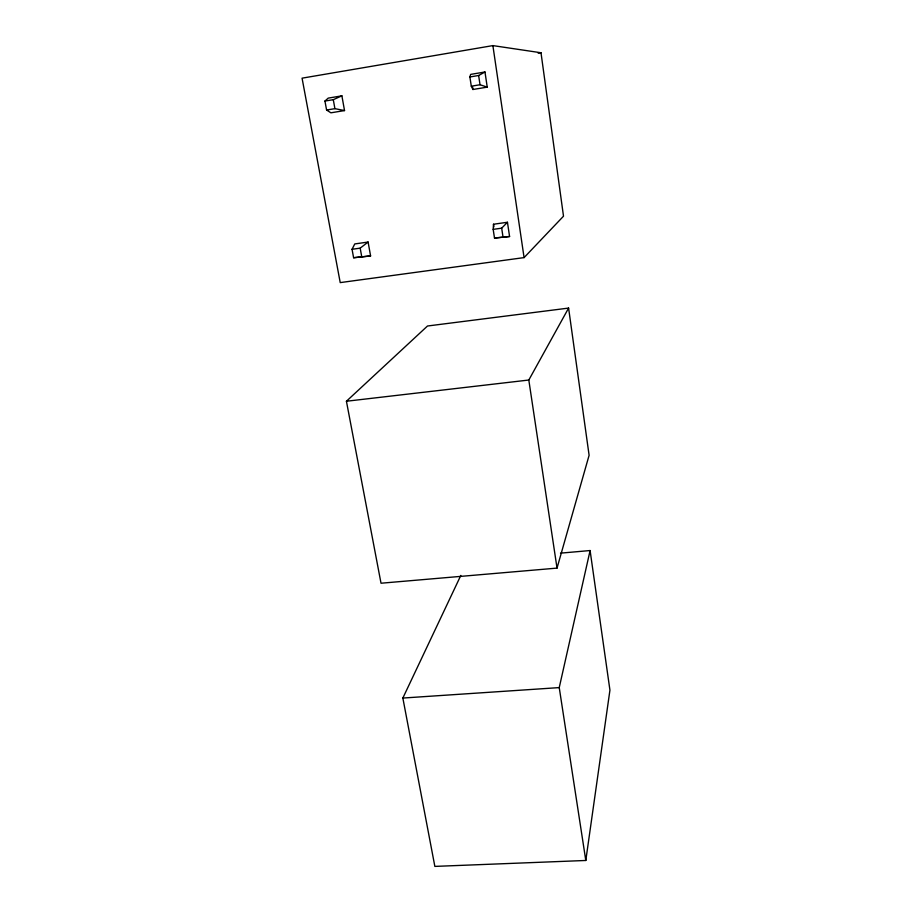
<?xml version="1.0" encoding="UTF-8"?>
<svg xmlns="http://www.w3.org/2000/svg" width="912" height="912" viewBox="0 0 912 912"><rect width="100%" height="100%" fill="white"/><g stroke="black" fill="none" stroke-linecap="round" stroke-linejoin="round"><path stroke-width="1.37" d="M493.175 229.368L493.506 224.238L507.448 222.266L509.58 236.504L494.498 238.043L493.175 229.368L501.68 228.171L507.448 222.266M460.834 575.415L402.853 698.056L434.853 866.4L585.8 860.472L609.934 690.156L590.098 550.54L560.504 553.151M585.8 860.472L559.238 687.602L590.098 550.54M557.027 568.108L589.106 455.293L568.598 308.085L427.5 326.006L346.423 401.246L381.022 583.224L557.027 568.108L528.812 380.03L568.598 308.085M469.885 76.961L470.649 74.385L484.979 72.002L487.236 87.142L472.952 89.49L471.299 86.195L469.885 76.961L478.629 75.502L484.979 72.002M352.055 249.295L354.768 243.937L368.106 242.045L370.591 255.919L353.605 257.731L352.055 249.295L360.183 248.144L368.106 242.045M524.081 257.606L563.502 216.19L540.998 52.759L492.879 45.6L302.066 78.17L340.222 282.606L524.081 257.606L492.879 45.6M324.946 101.05L328.217 98.12L341.886 95.84L344.531 110.569L330.896 112.814L326.587 110.033L324.946 101.05L333.29 99.67L341.886 95.84M538.205 53.227L540.998 52.759M326.587 110.033L334.909 108.653L344.531 110.569M471.299 86.195L480.031 84.748L487.236 87.142M353.605 257.731L370.591 255.919M494.498 238.043L509.58 236.504M346.423 401.246L528.812 380.03M402.853 698.056L559.238 687.602M333.29 99.67L334.909 108.653M360.183 248.144L361.711 256.603M472.53 86.743L472.952 89.49M493.506 224.238L493.905 226.826M478.629 75.502L480.031 84.748M501.68 228.171L502.991 236.858"/></g></svg>
